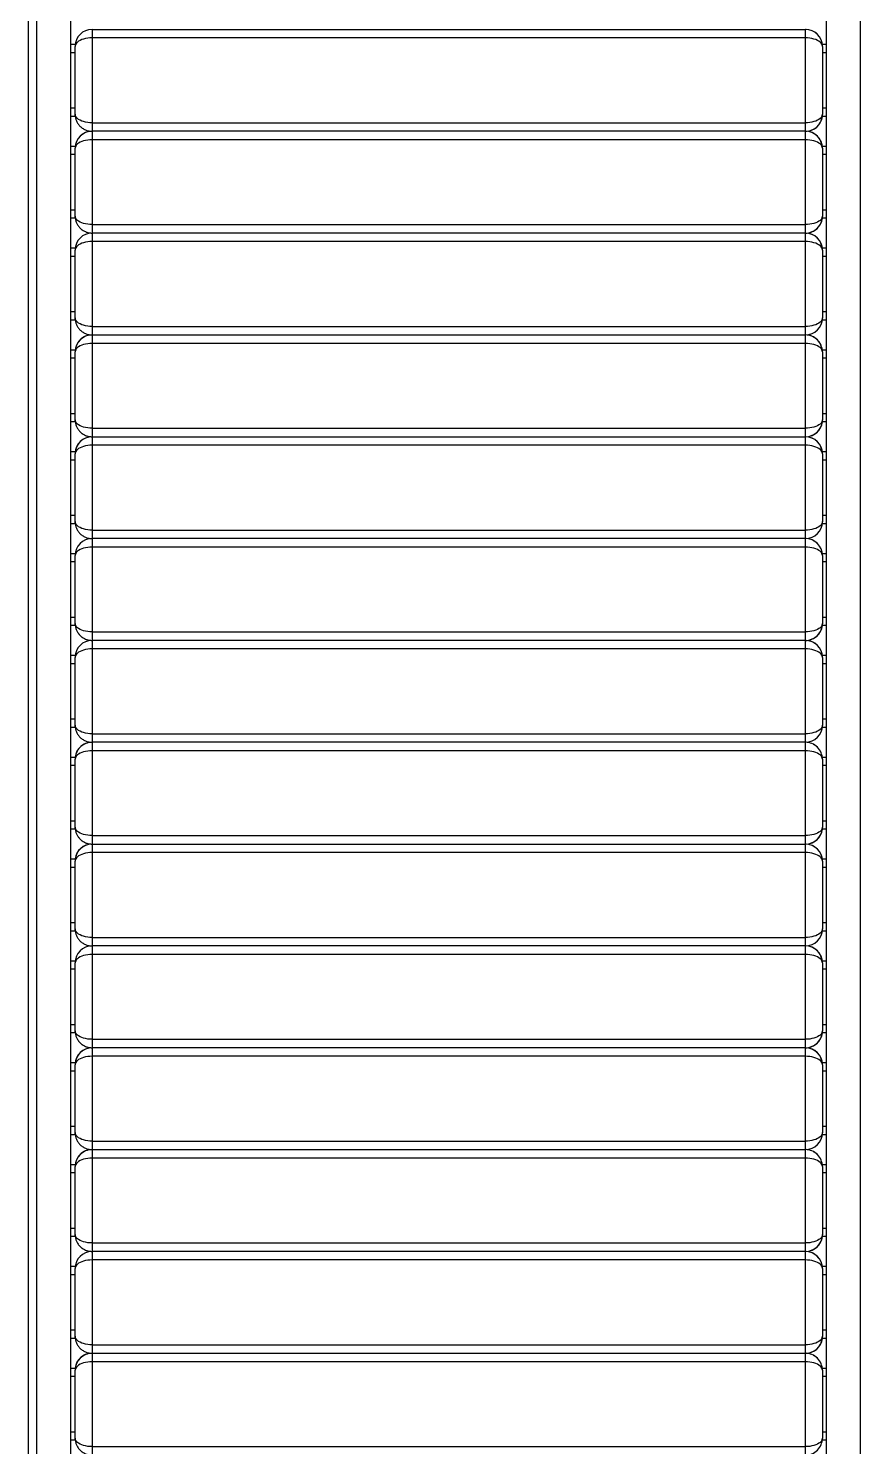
# Model space of a CAD drawing. Header units: millimetres. Extents: x -760 to 1485, y -100 to 3999.
# Drawn here: x -495 to 485, y 960 to 2631 of the extents above; entities that cross this region are included whole.
import ezdxf

# ---------------------------------------------------------------- set-up
doc = ezdxf.new("R2010")
doc.units = ezdxf.units.MM
doc.linetypes.add('SLD-Solid', pattern=[0])

msp = doc.modelspace()

# ---------------------------------------------------------------- linework, layer by layer
at = {"color": 7, "linetype": 'SLD-Solid', "lineweight": 25}
for p, q in [((-495, 250), (-495, 3000)), ((-445, 259.999), (-445, 3000)), ((445, 259.999), (445, 3000)), ((-420, 2630), (-420, 2619.999)), ((-420, 2630), (420, 2630)), ((420, 2619.999), (420, 2630)), ((420.024, 2630), (420, 2630)), ((420.786, 2629.985), (420.049, 2630)), ((-445, 2612.5), (-440, 2612.5)), ((-440, 2612.5), (-440, 2610.571)), ((-440, 2530), (-440, 2610)), ((-420, 2619.999), (-420, 2520)), ((420, 2619.999), (-420, 2619.999)), ((420, 2520), (420, 2619.999)), ((440, 2610.569), (440, 2612.5)), ((440, 2612.5), (445, 2612.5)), ((440, 2610), (440, 2530)), ((-440, 2527.5), (-445, 2527.5)), ((440, 2527.5), (440, 2530)), ((445, 2527.5), (440, 2527.5)), ((-420, 2520), (-420, 2510)), ((-420, 2520), (420, 2520)), ((420, 2510), (-420, 2510)), ((-420, 2510), (-420, 2500)), ((420, 2510), (420, 2520)), ((420, 2500), (420, 2510)), ((-445, 2492.5), (-440, 2492.5)), ((-440, 2492.5), (-440, 2490.571)), ((-420, 2500), (-420, 2400)), ((420, 2500), (-420, 2500)), ((420, 2400), (420, 2500)), ((440, 2490.569), (440, 2492.5)), ((440, 2492.5), (445, 2492.5)), ((-440, 2410), (-440, 2490)), ((440, 2490), (440, 2410)), ((-440, 2407.5), (-445, 2407.5)), ((440, 2407.5), (440, 2410)), ((445, 2407.5), (440, 2407.5)), ((-420, 2400), (-420, 2390)), ((-420, 2400), (420, 2400)), ((420, 2390), (-420, 2390)), ((-420, 2390), (-420, 2380)), ((420, 2390), (420, 2400)), ((420, 2380), (420, 2390)), ((-420, 2380), (-420, 2280)), ((420, 2380), (-420, 2380)), ((420, 2280), (420, 2380)), ((-445, 2372.499), (-440, 2372.499)), ((-440, 2372.499), (-440, 2370.571)), ((-440, 2289.999), (-440, 2369.999)), ((440, 2370.569), (440, 2372.499)), ((440, 2372.499), (445, 2372.499)), ((440, 2369.999), (440, 2289.999)), ((440, 2287.499), (440, 2289.999)), ((-440, 2287.499), (-445, 2287.499)), ((-420, 2280), (-420, 2270)), ((-420, 2280), (420, 2280)), ((420, 2270), (420, 2280)), ((445, 2287.499), (440, 2287.499)), ((-420, 2270), (-420, 2260)), ((-420, 2270), (420, 2270)), ((-420, 2260), (-420, 2160)), ((420, 2260), (-420, 2260)), ((420, 2260), (420, 2270)), ((420, 2160), (420, 2260)), ((-445, 2252.5), (-440, 2252.5)), ((-440, 2252.5), (-440, 2250.571)), ((-440, 2170), (-440, 2250)), ((440, 2250.569), (440, 2252.5)), ((440, 2252.5), (445, 2252.5)), ((440, 2250), (440, 2170)), ((-440, 2167.5), (-445, 2167.5)), ((-420, 2160), (-420, 2150)), ((-420, 2160), (420, 2160)), ((420, 2150), (420, 2160)), ((440, 2167.5), (440, 2170)), ((445, 2167.5), (440, 2167.5)), ((-420, 2150), (-420, 2140)), ((-420, 2150), (420, 2150)), ((-420, 2140), (-420, 2039.999)), ((420, 2140), (-420, 2140)), ((420, 2140), (420, 2150)), ((420, 2039.999), (420, 2140)), ((-445, 2132.5), (-440, 2132.5)), ((-440, 2132.5), (-440, 2130.571)), ((-440, 2050), (-440, 2130)), ((440, 2130.569), (440, 2132.5)), ((440, 2132.5), (445, 2132.5)), ((440, 2130), (440, 2050)), ((-440, 2047.5), (-445, 2047.5)), ((-420, 2039.999), (-420, 2030)), ((-420, 2039.999), (420, 2039.999)), ((420, 2030), (420, 2039.999)), ((440, 2047.5), (440, 2050)), ((445, 2047.5), (440, 2047.5)), ((420, 2030), (-420, 2030)), ((-420, 2030), (-420, 2020)), ((420, 2020), (420, 2030)), ((420.786, 2029.985), (420.049, 2030)), ((-445, 2012.5), (-440, 2012.5)), ((-440, 2012.5), (-440, 2010.571)), ((-440, 1930), (-440, 2010)), ((-420, 2020), (-420, 1920)), ((420, 2020), (-420, 2020)), ((420, 1920), (420, 2020)), ((440, 2010.569), (440, 2012.5)), ((440, 2012.5), (445, 2012.5)), ((440, 2010), (440, 1930)), ((-440, 1927.5), (-445, 1927.5)), ((440, 1927.5), (440, 1930)), ((445, 1927.5), (440, 1927.5)), ((-420, 1920), (-420, 1910)), ((-420, 1920), (420, 1920)), ((420, 1910), (-420, 1910)), ((-420, 1910), (-420, 1900)), ((420, 1910), (420, 1920)), ((420, 1900), (420, 1910)), ((420.786, 1909.985), (420.049, 1910)), ((-445, 1892.499), (-440, 1892.499)), ((-440, 1892.499), (-440, 1890.571)), ((-440, 1809.999), (-440, 1890)), ((-420, 1900), (-420, 1800)), ((420, 1900), (-420, 1900)), ((420, 1800), (420, 1900)), ((440, 1890.569), (440, 1892.499)), ((440, 1892.499), (445, 1892.499)), ((440, 1890), (440, 1809.999)), ((-440, 1807.499), (-445, 1807.499)), ((440, 1807.499), (440, 1809.999)), ((445, 1807.499), (440, 1807.499)), ((-420, 1800), (-420, 1789.999)), ((-420, 1800), (420, 1800)), ((420, 1789.999), (-420, 1789.999)), ((-420, 1789.999), (-420, 1780)), ((420, 1789.999), (420, 1800)), ((420, 1780), (420, 1789.999)), ((420.786, 1789.985), (420.049, 1789.999)), ((-445, 1772.5), (-440, 1772.5)), ((-440, 1772.5), (-440, 1770.571)), ((-420, 1780), (-420, 1680)), ((420, 1780), (-420, 1780)), ((420, 1680), (420, 1780)), ((440, 1770.569), (440, 1772.5)), ((440, 1772.5), (445, 1772.5)), ((-440, 1690), (-440, 1770)), ((440, 1770), (440, 1690)), ((440, 1687.5), (440, 1690)), ((-440, 1687.5), (-445, 1687.5)), ((-420, 1680), (-420, 1670)), ((-420, 1680), (420, 1680)), ((420, 1670), (420, 1680)), ((445, 1687.5), (440, 1687.5)), ((-420, 1670), (-420, 1660)), ((-420, 1670), (420, 1670)), ((-420, 1660), (-420, 1559.999)), ((420, 1660), (-420, 1660)), ((420, 1660), (420, 1670)), ((420, 1559.999), (420, 1660)), ((420.786, 1669.985), (420.049, 1670)), ((-445, 1652.5), (-440, 1652.5)), ((-440, 1652.5), (-440, 1650.571)), ((-440, 1570), (-440, 1650)), ((440, 1650.569), (440, 1652.5)), ((440, 1652.5), (445, 1652.5)), ((440, 1650), (440, 1570)), ((-440, 1567.5), (-445, 1567.5)), ((-420, 1559.999), (-420, 1550)), ((-420, 1559.999), (420, 1559.999)), ((420, 1550), (420, 1559.999)), ((440, 1567.5), (440, 1570)), ((445, 1567.5), (440, 1567.5)), ((420, 1550), (-420, 1550)), ((-420, 1550), (-420, 1539.999)), ((-420, 1539.999), (-420, 1440)), ((420, 1539.999), (-420, 1539.999)), ((420, 1539.999), (420, 1550)), ((420, 1440), (420, 1539.999)), ((-445, 1532.5), (-440, 1532.5)), ((-440, 1532.5), (-440, 1530.571)), ((-440, 1450), (-440, 1530)), ((440, 1530.569), (440, 1532.5)), ((440, 1532.5), (445, 1532.5)), ((440, 1530), (440, 1450)), ((-440, 1447.5), (-445, 1447.5)), ((-420, 1440), (-420, 1430)), ((-420, 1440), (420, 1440)), ((420, 1430), (420, 1440)), ((440, 1447.5), (440, 1450)), ((445, 1447.5), (440, 1447.5)), ((420, 1430), (-420, 1430)), ((-420, 1430), (-420, 1420)), ((420, 1420), (420, 1430)), ((-445, 1412.499), (-440, 1412.499)), ((-440, 1412.499), (-440, 1410.571)), ((-440, 1329.999), (-440, 1410)), ((-420, 1420), (-420, 1320)), ((420, 1420), (-420, 1420)), ((420, 1320), (420, 1420)), ((440, 1410.569), (440, 1412.499)), ((440, 1412.499), (445, 1412.499)), ((440, 1410), (440, 1329.999)), ((-440, 1327.5), (-445, 1327.5)), ((440, 1327.5), (440, 1329.999)), ((445, 1327.5), (440, 1327.5)), ((-420, 1320), (-420, 1309.999)), ((-420, 1320), (420, 1320)), ((-420, 1309.999), (-420, 1300)), ((-420, 1309.999), (420, 1309.999)), ((420, 1309.999), (420, 1320)), ((420, 1300), (420, 1309.999)), ((420.786, 1309.985), (420.049, 1309.999)), ((-445, 1292.5), (-440, 1292.5)), ((-440, 1292.5), (-440, 1290.571)), ((-440, 1210), (-440, 1289.999)), ((-420, 1300), (-420, 1200)), ((420, 1300), (-420, 1300)), ((420, 1200), (420, 1300)), ((440, 1290.569), (440, 1292.5)), ((440, 1292.5), (445, 1292.5)), ((440, 1289.999), (440, 1210)), ((-440, 1207.5), (-445, 1207.5)), ((440, 1207.5), (440, 1210)), ((445, 1207.5), (440, 1207.5)), ((-420, 1200), (-420, 1190)), ((-420, 1200), (420, 1200)), ((420, 1190), (-420, 1190)), ((-420, 1190), (-420, 1180)), ((420, 1190), (420, 1200)), ((420, 1180), (420, 1190)), ((420.786, 1189.985), (420.049, 1190)), ((-445, 1172.5), (-440, 1172.5)), ((-440, 1172.5), (-440, 1170.571)), ((-440, 1089.999), (-440, 1170)), ((-420, 1180), (-420, 1080)), ((420, 1180), (-420, 1180)), ((420, 1080), (420, 1180)), ((440, 1170.569), (440, 1172.5)), ((440, 1172.5), (445, 1172.5)), ((440, 1170), (440, 1089.999)), ((-440, 1087.5), (-445, 1087.5)), ((440, 1087.5), (440, 1089.999)), ((445, 1087.5), (440, 1087.5)), ((-420, 1080), (-420, 1070)), ((-420, 1080), (420, 1080)), ((-420, 1070), (-420, 1059.999)), ((-420, 1070), (420, 1070)), ((420, 1070), (420, 1080)), ((420, 1059.999), (420, 1070)), ((420.786, 1069.984), (420.049, 1070)), ((-420, 1059.999), (-420, 960)), ((420, 1059.999), (-420, 1059.999)), ((420, 960), (420, 1059.999)), ((-445, 1052.5), (-440, 1052.5)), ((-440, 1052.5), (-440, 1050.571)), ((-440, 969.999), (-440, 1049.999)), ((440, 1050.57), (440, 1052.5)), ((440, 1052.5), (445, 1052.5)), ((440, 1049.999), (440, 969.999)), ((440, 967.5), (440, 969.999)), ((-440, 967.5), (-445, 967.5)), ((-420, 960), (-420, 950)), ((-420, 960), (420, 960)), ((420, 950), (420, 960)), ((445, 967.5), (440, 967.5))]:
    msp.add_line(p, q, dxfattribs=at)
at = {"color": 8, "linetype": 'SLD-Solid', "lineweight": 25}
for p, q in [((-485, 259.999), (-485, 3000)), ((485, 259.999), (485, 3000)), ((-440, 2602.499), (-445, 2602.499)), ((445, 2602.499), (440, 2602.499)), ((-445, 2537.499), (-440, 2537.499)), ((440, 2537.499), (445, 2537.499)), ((-440, 2482.5), (-445, 2482.5)), ((445, 2482.5), (440, 2482.5)), ((-445, 2417.5), (-440, 2417.5)), ((440, 2417.5), (445, 2417.5)), ((-440, 2362.5), (-445, 2362.5)), ((445, 2362.5), (440, 2362.5)), ((-445, 2297.5), (-440, 2297.5)), ((440, 2297.5), (445, 2297.5)), ((-440, 2242.5), (-445, 2242.5)), ((445, 2242.5), (440, 2242.5)), ((-445, 2177.5), (-440, 2177.5)), ((440, 2177.5), (445, 2177.5)), ((-440, 2122.499), (-445, 2122.499)), ((445, 2122.499), (440, 2122.499)), ((-445, 2057.499), (-440, 2057.499)), ((440, 2057.499), (445, 2057.499)), ((-440, 2002.5), (-445, 2002.5)), ((445, 2002.5), (440, 2002.5)), ((-445, 1937.5), (-440, 1937.5)), ((440, 1937.5), (445, 1937.5)), ((-440, 1882.5), (-445, 1882.5)), ((445, 1882.5), (440, 1882.5)), ((-445, 1817.5), (-440, 1817.5)), ((440, 1817.5), (445, 1817.5)), ((-440, 1762.5), (-445, 1762.5)), ((445, 1762.5), (440, 1762.5)), ((-445, 1697.5), (-440, 1697.5)), ((440, 1697.5), (445, 1697.5)), ((-440, 1642.499), (-445, 1642.499)), ((445, 1642.499), (440, 1642.499)), ((-445, 1577.5), (-440, 1577.5)), ((440, 1577.5), (445, 1577.5)), ((-440, 1522.5), (-445, 1522.5)), ((445, 1522.5), (440, 1522.5)), ((-445, 1457.5), (-440, 1457.5)), ((440, 1457.5), (445, 1457.5)), ((-440, 1402.5), (-445, 1402.5)), ((445, 1402.5), (440, 1402.5)), ((-445, 1337.5), (-440, 1337.5)), ((440, 1337.5), (445, 1337.5)), ((-440, 1282.5), (-445, 1282.5)), ((445, 1282.5), (440, 1282.5)), ((-445, 1217.5), (-440, 1217.5)), ((440, 1217.5), (445, 1217.5)), ((-440, 1162.499), (-445, 1162.499)), ((445, 1162.499), (440, 1162.499)), ((-445, 1097.5), (-440, 1097.5)), ((440, 1097.5), (445, 1097.5)), ((-440, 1042.5), (-445, 1042.5)), ((445, 1042.5), (440, 1042.5)), ((-445, 977.5), (-440, 977.5)), ((440, 977.5), (445, 977.5))]:
    msp.add_line(p, q, dxfattribs=at)
at = {"color": 7, "linetype": 'SLD-Solid', "lineweight": 25, "flags": 128}
for points in [[(-420, 2619.999), (-422.611, 2619.914), (-425.176, 2619.659), (-427.654, 2619.238), (-430, 2618.66), (-432.175, 2617.933), (-434.142, 2617.071), (-435.867, 2616.087), (-437.321, 2615), (-438.478, 2613.826), (-439.319, 2612.588), (-439.829, 2611.305), (-440, 2610)], [(440, 2610), (439.829, 2611.305), (439.319, 2612.588), (438.478, 2613.826), (437.321, 2615), (435.867, 2616.087), (434.142, 2617.071), (432.175, 2617.933), (430, 2618.66), (427.654, 2619.238), (425.176, 2619.659), (422.611, 2619.914), (420, 2619.999)], [(440.004, 2610.46), (439.741, 2613.267), (439.69, 2613.561)], [(-420, 2520), (-422.611, 2520.085), (-425.176, 2520.34), (-427.654, 2520.761), (-430, 2521.339), (-432.175, 2522.066), (-434.142, 2522.929), (-435.867, 2523.912), (-437.321, 2525), (-438.478, 2526.173), (-439.319, 2527.411), (-439.829, 2528.694), (-440, 2530)], [(440, 2530), (439.829, 2528.694), (439.319, 2527.411), (438.478, 2526.173), (437.321, 2525), (435.867, 2523.912), (434.142, 2522.929), (432.175, 2522.066), (430, 2521.339), (427.654, 2520.761), (425.176, 2520.34), (422.611, 2520.085), (420, 2520)], [(-420, 2500), (-422.611, 2499.914), (-425.176, 2499.659), (-427.654, 2499.238), (-430, 2498.66), (-432.175, 2497.933), (-434.142, 2497.071), (-435.867, 2496.087), (-437.321, 2494.999), (-438.478, 2493.826), (-439.319, 2492.588), (-439.829, 2491.305), (-440, 2490)], [(440, 2490), (439.829, 2491.305), (439.319, 2492.588), (438.478, 2493.826), (437.321, 2494.999), (435.867, 2496.087), (434.142, 2497.071), (432.175, 2497.933), (430, 2498.66), (427.654, 2499.238), (425.176, 2499.659), (422.611, 2499.914), (420, 2500)], [(-420, 2400), (-422.611, 2400.085), (-425.176, 2400.341), (-427.654, 2400.761), (-430, 2401.34), (-432.175, 2402.066), (-434.142, 2402.928), (-435.867, 2403.912), (-437.321, 2405), (-438.478, 2406.173), (-439.319, 2407.412), (-439.829, 2408.694), (-440, 2410)], [(440, 2410), (439.829, 2408.694), (439.319, 2407.412), (438.478, 2406.173), (437.321, 2405), (435.867, 2403.912), (434.142, 2402.928), (432.175, 2402.066), (430, 2401.34), (427.654, 2400.761), (425.176, 2400.341), (422.611, 2400.085), (420, 2400)], [(-420, 2380), (-422.611, 2379.914), (-425.176, 2379.659), (-427.654, 2379.239), (-430, 2378.66), (-432.175, 2377.933), (-434.142, 2377.071), (-435.867, 2376.087), (-437.321, 2375), (-438.478, 2373.827), (-439.319, 2372.588), (-439.829, 2371.305), (-440, 2369.999)], [(440, 2369.999), (439.829, 2371.305), (439.319, 2372.588), (438.478, 2373.827), (437.321, 2375), (435.867, 2376.087), (434.142, 2377.071), (432.175, 2377.933), (430, 2378.66), (427.654, 2379.239), (425.176, 2379.659), (422.611, 2379.914), (420, 2380)], [(-420, 2280), (-422.611, 2280.085), (-425.176, 2280.34), (-427.654, 2280.761), (-430, 2281.339), (-432.175, 2282.066), (-434.142, 2282.928), (-435.867, 2283.912), (-437.321, 2285), (-438.478, 2286.173), (-439.319, 2287.411), (-439.829, 2288.694), (-440, 2289.999)], [(440, 2289.999), (439.829, 2288.694), (439.319, 2287.411), (438.478, 2286.173), (437.321, 2285), (435.867, 2283.912), (434.142, 2282.928), (432.175, 2282.066), (430, 2281.339), (427.654, 2280.761), (425.176, 2280.34), (422.611, 2280.085), (420, 2280)], [(-420, 2260), (-422.611, 2259.914), (-425.176, 2259.659), (-427.654, 2259.238), (-430, 2258.66), (-432.175, 2257.933), (-434.142, 2257.071), (-435.867, 2256.087), (-437.321, 2255), (-438.478, 2253.827), (-439.319, 2252.588), (-439.829, 2251.305), (-440, 2250)], [(440, 2250), (439.829, 2251.305), (439.319, 2252.588), (438.478, 2253.827), (437.321, 2255), (435.867, 2256.087), (434.142, 2257.071), (432.175, 2257.933), (430, 2258.66), (427.654, 2259.238), (425.176, 2259.659), (422.611, 2259.914), (420, 2260)], [(-420, 2160), (-422.611, 2160.085), (-425.176, 2160.34), (-427.654, 2160.761), (-430, 2161.339), (-432.175, 2162.066), (-434.142, 2162.929), (-435.867, 2163.912), (-437.321, 2164.999), (-438.478, 2166.173), (-439.319, 2167.411), (-439.829, 2168.694), (-440, 2170)], [(440, 2170), (439.829, 2168.694), (439.319, 2167.411), (438.478, 2166.173), (437.321, 2164.999), (435.867, 2163.912), (434.142, 2162.929), (432.175, 2162.066), (430, 2161.339), (427.654, 2160.761), (425.176, 2160.34), (422.611, 2160.085), (420, 2160)], [(-420, 2140), (-422.611, 2139.914), (-425.176, 2139.659), (-427.654, 2139.238), (-430, 2138.66), (-432.175, 2137.933), (-434.142, 2137.071), (-435.867, 2136.087), (-437.321, 2135), (-438.478, 2133.826), (-439.319, 2132.588), (-439.829, 2131.305), (-440, 2130)], [(440, 2130), (439.829, 2131.305), (439.319, 2132.588), (438.478, 2133.826), (437.321, 2135), (435.867, 2136.087), (434.142, 2137.071), (432.175, 2137.933), (430, 2138.66), (427.654, 2139.238), (425.176, 2139.659), (422.611, 2139.914), (420, 2140)], [(-420, 2039.999), (-422.611, 2040.085), (-425.176, 2040.34), (-427.654, 2040.761), (-430, 2041.339), (-432.175, 2042.066), (-434.142, 2042.929), (-435.867, 2043.912), (-437.321, 2045), (-438.478, 2046.173), (-439.319, 2047.411), (-439.829, 2048.695), (-440, 2050)], [(440, 2050), (439.829, 2048.695), (439.319, 2047.411), (438.478, 2046.173), (437.321, 2045), (435.867, 2043.912), (434.142, 2042.929), (432.175, 2042.066), (430, 2041.339), (427.654, 2040.761), (425.176, 2040.34), (422.611, 2040.085), (420, 2039.999)], [(-420, 2020), (-422.611, 2019.914), (-425.176, 2019.659), (-427.654, 2019.238), (-430, 2018.66), (-432.175, 2017.933), (-434.142, 2017.071), (-435.867, 2016.087), (-437.321, 2015), (-438.478, 2013.826), (-439.319, 2012.588), (-439.829, 2011.305), (-440, 2010)], [(440, 2010), (439.829, 2011.305), (439.319, 2012.588), (438.478, 2013.826), (437.321, 2015), (435.867, 2016.087), (434.142, 2017.071), (432.175, 2017.933), (430, 2018.66), (427.654, 2019.238), (425.176, 2019.659), (422.611, 2019.914), (420, 2020)], [(440.004, 2010.46), (439.741, 2013.268), (439.69, 2013.561)], [(-420, 1920), (-422.611, 1920.085), (-425.176, 1920.341), (-427.654, 1920.761), (-430, 1921.34), (-432.175, 1922.066), (-434.142, 1922.929), (-435.867, 1923.912), (-437.321, 1925), (-438.478, 1926.173), (-439.319, 1927.412), (-439.829, 1928.694), (-440, 1930)], [(440, 1930), (439.829, 1928.694), (439.319, 1927.412), (438.478, 1926.173), (437.321, 1925), (435.867, 1923.912), (434.142, 1922.929), (432.175, 1922.066), (430, 1921.34), (427.654, 1920.761), (425.176, 1920.341), (422.611, 1920.085), (420, 1920)], [(-420, 1900), (-422.611, 1899.914), (-425.176, 1899.659), (-427.654, 1899.239), (-430, 1898.66), (-432.175, 1897.933), (-434.142, 1897.071), (-435.867, 1896.087), (-437.321, 1895), (-438.478, 1893.826), (-439.319, 1892.588), (-439.829, 1891.305), (-440, 1890)], [(440, 1890), (439.829, 1891.305), (439.319, 1892.588), (438.478, 1893.826), (437.321, 1895), (435.867, 1896.087), (434.142, 1897.071), (432.175, 1897.933), (430, 1898.66), (427.654, 1899.239), (425.176, 1899.659), (422.611, 1899.914), (420, 1900)], [(440.004, 1890.46), (439.741, 1893.268), (439.69, 1893.561)], [(-420, 1800), (-422.611, 1800.085), (-425.176, 1800.34), (-427.654, 1800.761), (-430, 1801.339), (-432.175, 1802.066), (-434.142, 1802.928), (-435.867, 1803.912), (-437.321, 1805), (-438.478, 1806.173), (-439.319, 1807.412), (-439.829, 1808.694), (-440, 1809.999)], [(440, 1809.999), (439.829, 1808.694), (439.319, 1807.412), (438.478, 1806.173), (437.321, 1805), (435.867, 1803.912), (434.142, 1802.928), (432.175, 1802.066), (430, 1801.339), (427.654, 1800.761), (425.176, 1800.34), (422.611, 1800.085), (420, 1800)], [(-420, 1780), (-422.611, 1779.914), (-425.176, 1779.659), (-427.654, 1779.238), (-430, 1778.66), (-432.175, 1777.933), (-434.142, 1777.071), (-435.867, 1776.087), (-437.321, 1775), (-438.478, 1773.827), (-439.319, 1772.588), (-439.829, 1771.305), (-440, 1770)], [(440, 1770), (439.829, 1771.305), (439.319, 1772.588), (438.478, 1773.827), (437.321, 1775), (435.867, 1776.087), (434.142, 1777.071), (432.175, 1777.933), (430, 1778.66), (427.654, 1779.238), (425.176, 1779.659), (422.611, 1779.914), (420, 1780)], [(440.004, 1770.46), (439.741, 1773.268), (439.69, 1773.561)], [(-420, 1680), (-422.611, 1680.085), (-425.176, 1680.34), (-427.654, 1680.761), (-430, 1681.339), (-432.175, 1682.066), (-434.142, 1682.929), (-435.867, 1683.912), (-437.321, 1684.999), (-438.478, 1686.173), (-439.319, 1687.411), (-439.829, 1688.694), (-440, 1690)], [(440, 1690), (439.829, 1688.694), (439.319, 1687.411), (438.478, 1686.173), (437.321, 1684.999), (435.867, 1683.912), (434.142, 1682.929), (432.175, 1682.066), (430, 1681.339), (427.654, 1680.761), (425.176, 1680.34), (422.611, 1680.085), (420, 1680)], [(-420, 1660), (-422.611, 1659.914), (-425.176, 1659.659), (-427.654, 1659.238), (-430, 1658.66), (-432.175, 1657.933), (-434.142, 1657.071), (-435.867, 1656.087), (-437.321, 1655), (-438.478, 1653.827), (-439.319, 1652.588), (-439.829, 1651.305), (-440, 1650)], [(440, 1650), (439.829, 1651.305), (439.319, 1652.588), (438.478, 1653.827), (437.321, 1655), (435.867, 1656.087), (434.142, 1657.071), (432.175, 1657.933), (430, 1658.66), (427.654, 1659.238), (425.176, 1659.659), (422.611, 1659.914), (420, 1660)], [(440.004, 1650.46), (439.741, 1653.267), (439.69, 1653.562)], [(-420, 1559.999), (-422.611, 1560.085), (-425.176, 1560.34), (-427.654, 1560.761), (-430, 1561.339), (-432.175, 1562.066), (-434.142, 1562.929), (-435.867, 1563.912), (-437.321, 1565), (-438.478, 1566.173), (-439.319, 1567.411), (-439.829, 1568.695), (-440, 1570)], [(440, 1570), (439.829, 1568.695), (439.319, 1567.411), (438.478, 1566.173), (437.321, 1565), (435.867, 1563.912), (434.142, 1562.929), (432.175, 1562.066), (430, 1561.339), (427.654, 1560.761), (425.176, 1560.34), (422.611, 1560.085), (420, 1559.999)], [(-420, 1539.999), (-422.611, 1539.914), (-425.176, 1539.659), (-427.654, 1539.238), (-430, 1538.66), (-432.175, 1537.933), (-434.142, 1537.071), (-435.867, 1536.087), (-437.321, 1535), (-438.478, 1533.826), (-439.319, 1532.588), (-439.829, 1531.305), (-440, 1530)], [(440, 1530), (439.829, 1531.305), (439.319, 1532.588), (438.478, 1533.826), (437.321, 1535), (435.867, 1536.087), (434.142, 1537.071), (432.175, 1537.933), (430, 1538.66), (427.654, 1539.238), (425.176, 1539.659), (422.611, 1539.914), (420, 1539.999)], [(-420, 1440), (-422.611, 1440.085), (-425.176, 1440.341), (-427.654, 1440.761), (-430, 1441.339), (-432.175, 1442.066), (-434.142, 1442.929), (-435.867, 1443.912), (-437.321, 1445), (-438.478, 1446.173), (-439.319, 1447.412), (-439.829, 1448.694), (-440, 1450)], [(440, 1450), (439.829, 1448.694), (439.319, 1447.412), (438.478, 1446.173), (437.321, 1445), (435.867, 1443.912), (434.142, 1442.929), (432.175, 1442.066), (430, 1441.339), (427.654, 1440.761), (425.176, 1440.341), (422.611, 1440.085), (420, 1440)], [(-420, 1420), (-422.611, 1419.914), (-425.176, 1419.659), (-427.654, 1419.239), (-430, 1418.66), (-432.175, 1417.933), (-434.142, 1417.071), (-435.867, 1416.087), (-437.321, 1414.999), (-438.478, 1413.826), (-439.319, 1412.588), (-439.829, 1411.305), (-440, 1410)], [(440, 1410), (439.829, 1411.305), (439.319, 1412.588), (438.478, 1413.826), (437.321, 1414.999), (435.867, 1416.087), (434.142, 1417.071), (432.175, 1417.933), (430, 1418.66), (427.654, 1419.239), (425.176, 1419.659), (422.611, 1419.914), (420, 1420)], [(-420, 1320), (-422.611, 1320.085), (-425.176, 1320.34), (-427.654, 1320.761), (-430, 1321.34), (-432.175, 1322.066), (-434.142, 1322.928), (-435.867, 1323.912), (-437.321, 1325), (-438.478, 1326.173), (-439.319, 1327.412), (-439.829, 1328.694), (-440, 1329.999)], [(440, 1329.999), (439.829, 1328.694), (439.319, 1327.412), (438.478, 1326.173), (437.321, 1325), (435.867, 1323.912), (434.142, 1322.928), (432.175, 1322.066), (430, 1321.34), (427.654, 1320.761), (425.176, 1320.34), (422.611, 1320.085), (420, 1320)], [(-420, 1300), (-422.611, 1299.914), (-425.176, 1299.659), (-427.654, 1299.238), (-430, 1298.66), (-432.175, 1297.933), (-434.142, 1297.071), (-435.867, 1296.087), (-437.321, 1295), (-438.478, 1293.827), (-439.319, 1292.588), (-439.829, 1291.305), (-440, 1289.999)], [(440, 1289.999), (439.829, 1291.305), (439.319, 1292.588), (438.478, 1293.827), (437.321, 1295), (435.867, 1296.087), (434.142, 1297.071), (432.175, 1297.933), (430, 1298.66), (427.654, 1299.238), (425.176, 1299.659), (422.611, 1299.914), (420, 1300)], [(440.004, 1290.46), (439.741, 1293.268), (439.69, 1293.561)], [(-420, 1200), (-422.611, 1200.085), (-425.176, 1200.34), (-427.654, 1200.761), (-430, 1201.339), (-432.175, 1202.066), (-434.142, 1202.929), (-435.867, 1203.912), (-437.321, 1204.999), (-438.478, 1206.173), (-439.319, 1207.411), (-439.829, 1208.694), (-440, 1210)], [(440, 1210), (439.829, 1208.694), (439.319, 1207.411), (438.478, 1206.173), (437.321, 1204.999), (435.867, 1203.912), (434.142, 1202.929), (432.175, 1202.066), (430, 1201.339), (427.654, 1200.761), (425.176, 1200.34), (422.611, 1200.085), (420, 1200)], [(-420, 1180), (-422.611, 1179.914), (-425.176, 1179.659), (-427.654, 1179.238), (-430, 1178.66), (-432.175, 1177.933), (-434.142, 1177.071), (-435.867, 1176.087), (-437.321, 1174.999), (-438.478, 1173.826), (-439.319, 1172.587), (-439.829, 1171.305), (-440, 1170)], [(440, 1170), (439.829, 1171.305), (439.319, 1172.587), (438.478, 1173.826), (437.321, 1174.999), (435.867, 1176.087), (434.142, 1177.071), (432.175, 1177.933), (430, 1178.66), (427.654, 1179.238), (425.176, 1179.659), (422.611, 1179.914), (420, 1180)], [(440.004, 1170.461), (439.741, 1173.267), (439.69, 1173.561)], [(-420, 1080), (-422.611, 1080.085), (-425.176, 1080.34), (-427.654, 1080.761), (-430, 1081.34), (-432.175, 1082.067), (-434.142, 1082.929), (-435.867, 1083.912), (-437.321, 1085), (-438.478, 1086.173), (-439.319, 1087.412), (-439.829, 1088.695), (-440, 1089.999)], [(440, 1089.999), (439.829, 1088.695), (439.319, 1087.412), (438.478, 1086.173), (437.321, 1085), (435.867, 1083.912), (434.142, 1082.929), (432.175, 1082.067), (430, 1081.34), (427.654, 1080.761), (425.176, 1080.34), (422.611, 1080.085), (420, 1080)], [(-420, 1059.999), (-422.611, 1059.914), (-425.176, 1059.659), (-427.654, 1059.238), (-430, 1058.66), (-432.175, 1057.933), (-434.142, 1057.071), (-435.867, 1056.087), (-437.321, 1054.999), (-438.478, 1053.826), (-439.319, 1052.588), (-439.829, 1051.305), (-440, 1049.999)], [(440, 1049.999), (439.829, 1051.305), (439.319, 1052.588), (438.478, 1053.826), (437.321, 1054.999), (435.867, 1056.087), (434.142, 1057.071), (432.175, 1057.933), (430, 1058.66), (427.654, 1059.238), (425.176, 1059.659), (422.611, 1059.914), (420, 1059.999)], [(440.004, 1050.46), (439.741, 1053.267), (439.69, 1053.561)], [(-420, 960), (-422.611, 960.085), (-425.176, 960.34), (-427.654, 960.761), (-430, 961.339), (-432.175, 962.066), (-434.142, 962.929), (-435.867, 963.912), (-437.321, 964.999), (-438.478, 966.173), (-439.319, 967.411), (-439.829, 968.695), (-440, 969.999)], [(440, 969.999), (439.829, 968.695), (439.319, 967.411), (438.478, 966.173), (437.321, 964.999), (435.867, 963.912), (434.142, 962.929), (432.175, 962.066), (430, 961.339), (427.654, 960.761), (425.176, 960.34), (422.611, 960.085), (420, 960)]]:
    msp.add_lwpolyline(points, dxfattribs=at)
at = {"color": 7, "linetype": 'SLD-Solid', "lineweight": 25}
for centre, radius, start, end in [((-420, 2609.999), 20, 90.000419, 179.999496), ((420, 2609.999), 20, 0.000504, 89.999581), ((420.025, 2610.019), 19.976, 40.755585, 61.052603), ((420, 2529.999), 20, 269.999047, 0.000868), ((420.157, 2530), 20, 270.000725, 352.818281), ((-420.012, 2490.002), 19.998, 90.107834, 178.656215), ((-420, 2490), 20, 90.000419, 179.999496), ((420, 2490), 20, 0.000504, 89.999581), ((420.012, 2490.002), 19.997, 1.312346, 89.893526), ((420.001, 2409.999), 19.999, 269.998269, 0.001645), ((420.158, 2409.999), 19.999, 269.998015, 352.820992), ((-420, 2370), 20, 90.000987, 180.000293), ((420, 2370), 20, 359.999707, 89.999013), ((420.013, 2370.003), 19.997, 1.312294, 89.894976), ((420, 2290), 20, 270.000419, 359.999496), ((-420.012, 2250.002), 19.997, 90.105991, 178.65666), ((-420, 2250), 20, 89.999047, 180.000868), ((420, 2250), 20, 359.999132, 90.000953), ((420.013, 2250.003), 19.997, 1.31087, 89.895003), ((420, 2170), 20, 270.000419, 359.999496), ((420.157, 2170), 20, 270.000725, 352.818281), ((-420.012, 2130.002), 19.998, 90.107258, 178.656791), ((-420, 2129.999), 20, 90.000419, 179.999496), ((420, 2129.999), 20, 0.000504, 89.999581), ((420.013, 2130.003), 19.997, 1.31087, 89.895003), ((420, 2050), 20, 270.000419, 359.999496), ((-420, 2010), 20, 90.000419, 179.999496), ((420, 2010), 20, 0.000504, 89.999581), ((420.02, 2010.013), 19.984, 40.759557, 61.048631), ((420.001, 1929.999), 19.999, 269.998269, 0.001645), ((420.158, 1929.999), 19.999, 269.998015, 352.820992), ((-420, 1889.999), 20, 90.000987, 179.998927), ((420, 1889.999), 20, 0.001073, 89.999013), ((420.02, 1890.014), 19.984, 40.759557, 61.048631), ((420, 1810), 20, 270.000419, 359.999496), ((-420, 1770), 20, 89.999047, 180.000868), ((-420.158, 1770), 19.999, 89.998015, 172.820992), ((420, 1770), 20, 359.999132, 90.000953), ((419.996, 1769.985), 20.021, 40.778419, 61.029768), ((420, 1690), 20, 270.000419, 359.999496), ((420.157, 1690), 20, 270.000725, 352.818281), ((-420, 1649.999), 20, 90.000419, 179.999496), ((-420.157, 1649.999), 20, 90.000725, 172.818281), ((420, 1649.999), 20, 0.000504, 89.999581), ((420.025, 1650.019), 19.976, 40.755585, 61.052603), ((420, 1570), 20, 270.000419, 359.999496), ((-420, 1530), 20, 90.000419, 179.999496), ((420, 1530), 20, 0.000504, 89.999581), ((420.012, 1530.003), 19.997, 1.311733, 89.89414), ((420.001, 1449.999), 19.999, 269.998269, 0.001645), ((420.158, 1449.999), 19.999, 269.998015, 352.820992), ((-420.012, 1410.002), 19.998, 90.107834, 178.656215), ((-420, 1409.999), 20, 90.000987, 179.998927), ((420, 1409.999), 20, 0.001073, 89.999013), ((420.012, 1410.002), 19.998, 1.314219, 89.891654), ((420, 1330), 20, 270.000987, 359.998927), ((-420.012, 1290.002), 19.997, 90.105991, 178.65666), ((-420.001, 1290), 19.999, 89.998269, 180.001645), ((420.001, 1290), 19.999, 359.998355, 90.001731), ((419.996, 1289.985), 20.021, 40.778419, 61.029768), ((420, 1210), 20, 270.000419, 359.999496), ((420.157, 1210), 20, 270.000725, 352.818281), ((-420, 1169.999), 20, 90.000419, 179.99813), ((420, 1169.999), 20, 0.00187, 89.999581), ((420.011, 1170.004), 19.997, 40.762725, 61.039438), ((420.001, 1089.999), 19.999, 269.998269, 0.000279), ((420.157, 1090), 20, 270.000725, 352.818281), ((-420.012, 1050.002), 19.998, 90.107878, 178.654772), ((-420.001, 1050), 19.999, 89.998269, 180.003011), ((-420.157, 1049.999), 20, 90.000725, 172.818281), ((420.001, 1050), 19.999, 359.996989, 90.001731), ((420.007, 1049.997), 20.005, 40.770137, 61.038051), ((420.001, 969.999), 19.999, 269.998269, 0.000279)]:
    msp.add_arc(centre, radius, start, end, dxfattribs=at)
for points, knots in [([(-440, 2530), (-439.937, 2528.832), (-439.809, 2526.449), (-438.775, 2522.919), (-437.091, 2519.492), (-434.682, 2516.329), (-431.61, 2513.614), (-427.997, 2511.561), (-424.061, 2510.244), (-421.339, 2510.08), (-420, 2510)], [0, 0, 0, 0, 0.11171832, 0.22809671, 0.34953497, 0.47596152, 0.60659851, 0.73960434, 0.87188228, 1, 1, 1, 1]), ([(-440, 2410), (-439.937, 2408.833), (-439.809, 2406.449), (-438.775, 2402.919), (-437.091, 2399.492), (-434.681, 2396.329), (-431.61, 2393.613), (-427.997, 2391.562), (-424.061, 2390.245), (-421.339, 2390.081), (-420, 2390)], [0, 0, 0, 0, 0.11171803, 0.22809613, 0.34953409, 0.47596032, 0.60660706, 0.73960499, 0.87188261, 1, 1, 1, 1]), ([(-440, 2289.999), (-439.937, 2288.832), (-439.809, 2286.449), (-438.775, 2282.919), (-437.091, 2279.492), (-434.682, 2276.329), (-431.61, 2273.613), (-427.997, 2271.562), (-424.061, 2270.244), (-421.339, 2270.08), (-420, 2270)], [0, 0, 0, 0, 0.11170353, 0.22809698, 0.34953566, 0.47596263, 0.60660007, 0.73959879, 0.87188185, 1, 1, 1, 1]), ([(-440, 2170), (-439.937, 2168.832), (-439.809, 2166.449), (-438.775, 2162.919), (-437.091, 2159.492), (-434.682, 2156.329), (-431.61, 2153.614), (-427.997, 2151.561), (-424.061, 2150.244), (-421.339, 2150.08), (-420, 2150)], [0, 0, 0, 0, 0.11171832, 0.22809671, 0.34953497, 0.47596152, 0.60659851, 0.73960434, 0.87188228, 1, 1, 1, 1]), ([(-440, 2050), (-439.937, 2048.832), (-439.809, 2046.449), (-438.775, 2042.919), (-437.091, 2039.492), (-434.682, 2036.329), (-431.61, 2033.614), (-427.997, 2031.561), (-424.061, 2030.244), (-421.339, 2030.08), (-420, 2030)], [0, 0, 0, 0, 0.11171832, 0.22809671, 0.34953497, 0.47596152, 0.60659851, 0.73960434, 0.87188228, 1, 1, 1, 1]), ([(-440, 1930), (-439.937, 1928.833), (-439.809, 1926.449), (-438.775, 1922.919), (-437.091, 1919.492), (-434.681, 1916.329), (-431.61, 1913.613), (-427.997, 1911.562), (-424.061, 1910.245), (-421.339, 1910.081), (-420, 1910)], [0, 0, 0, 0, 0.11171803, 0.22809613, 0.34953409, 0.47596032, 0.60660706, 0.73960499, 0.87188261, 1, 1, 1, 1]), ([(-440, 1809.999), (-439.937, 1808.832), (-439.809, 1806.449), (-438.775, 1802.919), (-437.091, 1799.492), (-434.681, 1796.329), (-431.61, 1793.613), (-427.997, 1791.562), (-424.061, 1790.244), (-421.339, 1790.08), (-420, 1789.999)], [0, 0, 0, 0, 0.11170376, 0.22809745, 0.34953637, 0.47595148, 0.60659926, 0.73959826, 0.87188159, 1, 1, 1, 1]), ([(-440, 1690), (-439.937, 1688.832), (-439.809, 1686.449), (-438.775, 1682.919), (-437.091, 1679.492), (-434.682, 1676.329), (-431.61, 1673.614), (-427.997, 1671.561), (-424.061, 1670.244), (-421.339, 1670.08), (-420, 1670)], [0, 0, 0, 0, 0.11171832, 0.22809671, 0.34953497, 0.47596152, 0.60659851, 0.73960434, 0.87188228, 1, 1, 1, 1]), ([(-440, 1570), (-439.937, 1568.832), (-439.809, 1566.449), (-438.775, 1562.919), (-437.091, 1559.492), (-434.682, 1556.329), (-431.61, 1553.614), (-427.997, 1551.561), (-424.061, 1550.244), (-421.339, 1550.08), (-420, 1550)], [0, 0, 0, 0, 0.11171832, 0.22809671, 0.34953497, 0.47596152, 0.60659851, 0.73960434, 0.87188228, 1, 1, 1, 1]), ([(-440, 1450), (-439.937, 1448.833), (-439.809, 1446.449), (-438.775, 1442.919), (-437.091, 1439.492), (-434.681, 1436.329), (-431.61, 1433.613), (-427.997, 1431.562), (-424.061, 1430.245), (-421.339, 1430.081), (-420, 1430)], [0, 0, 0, 0, 0.11171803, 0.22809613, 0.34953409, 0.47596032, 0.60660706, 0.73960499, 0.87188261, 1, 1, 1, 1]), ([(-440, 1329.999), (-439.937, 1328.832), (-439.809, 1326.449), (-438.775, 1322.919), (-437.091, 1319.492), (-434.681, 1316.329), (-431.61, 1313.613), (-427.997, 1311.562), (-424.061, 1310.244), (-421.339, 1310.08), (-420, 1309.999)], [0, 0, 0, 0, 0.11170376, 0.22809745, 0.34953637, 0.47595148, 0.60659926, 0.73959826, 0.87188159, 1, 1, 1, 1]), ([(-440, 1210), (-439.937, 1208.832), (-439.809, 1206.449), (-438.775, 1202.919), (-437.091, 1199.492), (-434.682, 1196.329), (-431.61, 1193.614), (-427.997, 1191.561), (-424.061, 1190.244), (-421.339, 1190.08), (-420, 1190)], [0, 0, 0, 0, 0.11171832, 0.22809671, 0.34953497, 0.47596152, 0.60659851, 0.73960434, 0.87188228, 1, 1, 1, 1]), ([(-440, 1089.999), (-439.937, 1088.832), (-439.809, 1086.449), (-438.776, 1082.919), (-437.091, 1079.492), (-434.681, 1076.329), (-431.61, 1073.613), (-427.997, 1071.562), (-424.061, 1070.244), (-421.339, 1070.08), (-420, 1070)], [0, 0, 0, 0, 0.111689219, 0.22809823, 0.349524189, 0.475940011, 0.60659861, 0.739598357, 0.871882432, 1, 1, 1, 1]), ([(-440, 969.999), (-439.937, 968.832), (-439.809, 966.449), (-438.775, 962.918), (-437.09, 959.492), (-434.682, 956.329), (-431.61, 953.613), (-427.997, 951.562), (-424.061, 950.244), (-421.339, 950.08), (-420, 950)], [0, 0, 0, 0, 0.11171898, 0.22809807, 0.34952341, 0.47596284, 0.60660062, 0.73959969, 0.87188309, 1, 1, 1, 1])]:
    msp.add_open_spline(points, degree=3, knots=knots, dxfattribs=at)

doc.saveas('drawing.dxf')
